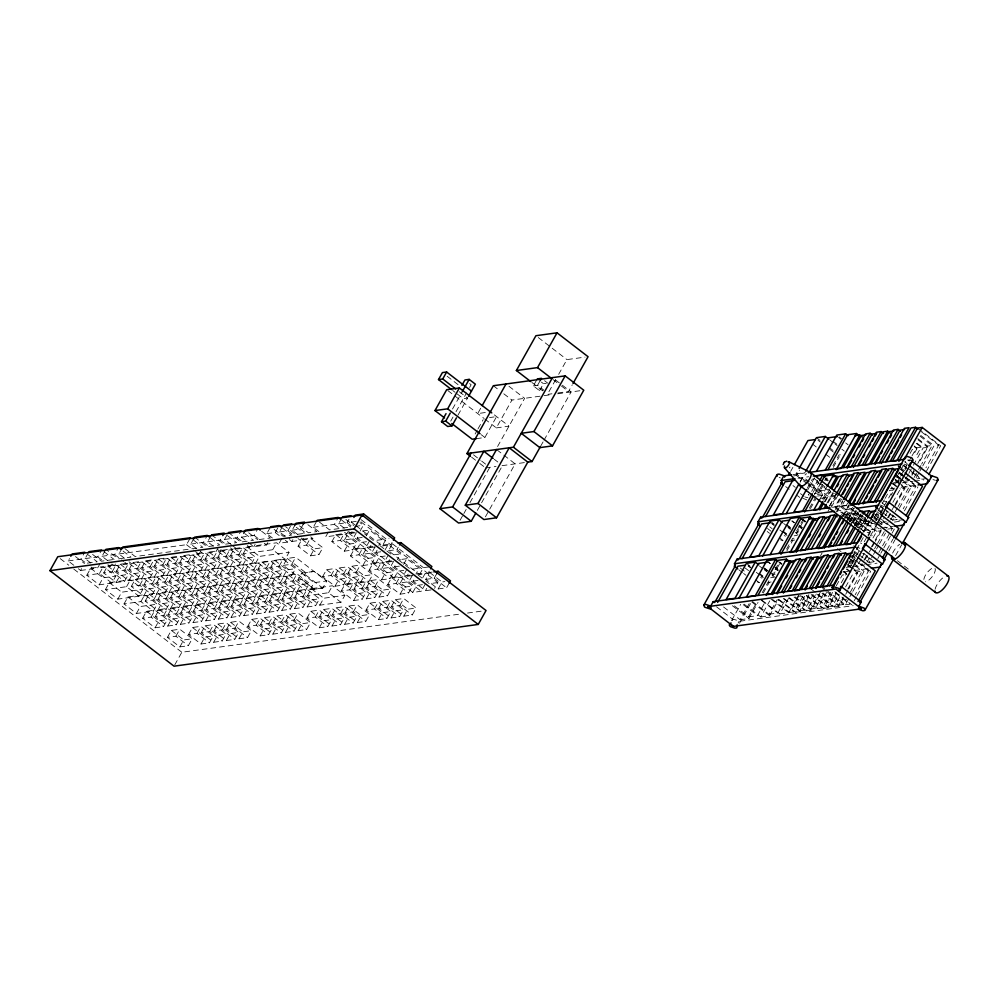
<?xml version="1.0" encoding="UTF-8"?>
<svg xmlns="http://www.w3.org/2000/svg" width="999" height="999" viewBox="0 0 999 999"><rect width="100%" height="100%" fill="white"/><g stroke="black" fill="none" stroke-linecap="round" stroke-linejoin="round"><path stroke-width="0.75" stroke-dasharray="5 3.75" d="M73.826 565.272L68.194 560.926L69.493 558.603M68.194 560.926L80.869 559.19L84.116 553.384M90.734 562.949L85.09 558.603L88.998 551.648M78.347 568.743L80.594 570.479L83.204 565.846M86.801 575.262L90.709 568.294L103.384 566.558L115.784 576.111L111.888 583.066L99.213 584.815L86.801 575.262L99.475 573.513L111.888 583.066M85.09 558.603L97.765 556.868L101.024 551.073M80.594 570.479L93.269 568.743L94.58 566.421M107.63 560.626L101.998 556.293L105.894 549.325M100.1 563.523L97.502 568.156L110.177 566.421L111.476 564.098M99.475 573.513L103.384 566.558M103.696 572.939L107.605 565.971L116.059 564.822L128.471 574.375L124.563 581.331L116.109 582.492L103.696 572.939L112.15 571.778L124.563 581.331M101.998 556.293L114.673 554.545L117.919 548.751M99.213 584.815L103.109 577.847L115.784 576.111M124.538 558.316L118.893 553.97L121.491 549.325M112.138 564.098L114.398 565.846L115.697 563.523M112.15 571.778L116.059 564.822M105.407 589.585L109.316 582.629L130.444 579.732L142.845 589.285L138.948 596.241L117.82 599.138L105.407 589.585L126.536 586.688L138.948 596.241M116.384 571.203L120.28 564.235L128.734 563.074L141.146 572.627L137.238 579.595L128.784 580.756L116.384 571.203L124.825 570.042L137.238 579.595M116.109 582.492L120.017 575.536L128.471 574.375M114.398 565.846L127.073 564.098L129.683 559.465M124.825 570.042L128.734 563.074M129.058 569.455L132.954 562.499L141.408 561.338L153.821 570.891L149.912 577.847L141.458 579.008L129.058 569.455L137.5 568.294L149.912 577.847M117.82 599.138L121.728 592.182L142.845 589.285M128.784 580.756L132.692 573.788L141.146 572.627M126.536 586.688L130.444 579.732M137.5 568.294L141.408 561.338M141.733 567.719L145.629 560.764L154.083 559.602L166.496 569.155L162.587 576.111L154.133 577.272L141.733 567.719L150.175 566.558L162.587 576.111M131.306 586.401L135.202 579.432L143.656 578.271L156.069 587.837L152.16 594.792L143.706 595.953L131.306 586.401L139.748 585.239L152.16 594.792M124.026 603.92L127.922 596.952L144.83 594.642L157.23 604.195L153.334 611.151L136.426 613.473L124.026 603.92L140.921 601.598L153.334 611.151M141.458 579.008L145.367 572.052L153.821 570.891M139.748 585.239L143.656 578.271M150.175 566.558L154.083 559.602M154.408 565.983L158.317 559.015L166.758 557.854L179.171 567.407L175.262 574.375L166.808 575.536L154.408 565.983L162.849 564.822L175.262 574.375M143.981 584.652L147.877 577.697L156.331 576.535L168.744 586.088L164.835 593.056L156.381 594.205L143.981 584.652L152.422 583.503L164.835 593.056M143.706 595.953L147.615 588.985L156.069 587.837M154.133 577.272L158.042 570.317L166.496 569.155M140.921 601.598L144.83 594.642M152.422 583.503L156.331 576.535M162.849 564.822L166.758 557.854M136.426 613.473L140.335 606.505L157.23 604.195M145.192 601.136L149.101 594.168L157.542 593.019L169.955 602.572L166.046 609.527L157.605 610.689L145.192 601.136L153.646 599.974L166.046 609.527M167.083 564.235L170.991 557.28L179.433 556.118L191.845 565.671L187.937 572.627L179.483 573.788L167.083 564.235L175.537 563.074L187.937 572.627M156.656 582.917L160.564 575.961L169.006 574.8L181.418 584.353L177.51 591.308L169.056 592.469L156.656 582.917L165.097 581.755L177.51 591.308M142.632 618.244L146.541 611.288L154.995 610.127L167.395 619.68L163.486 626.635L155.045 627.797L142.632 618.244L151.086 617.082L163.486 626.635M156.381 594.205L160.29 587.25L168.744 586.088M166.808 575.536L170.717 568.568L179.171 567.407M153.646 599.974L157.542 593.019M165.097 581.755L169.006 574.8M175.537 563.074L179.433 556.118M118.893 553.97L186.501 544.692L189.748 538.886M157.867 599.388L161.776 592.432L170.23 591.271L182.63 600.824L178.721 607.792L170.28 608.94L157.867 599.388L166.321 598.239L178.721 607.792M169.331 581.181L173.239 574.213L181.681 573.064L194.093 582.617L190.185 589.572L181.731 590.734L169.331 581.181L177.785 580.019L190.185 589.572M179.758 562.499L183.666 555.544L192.108 554.383L204.52 563.936L200.612 570.891L192.158 572.052L179.758 562.499L188.212 561.338L200.612 570.891M196.366 548.451L190.722 544.105L193.331 539.472M151.086 617.082L154.995 610.127M157.605 610.689L161.501 603.721L169.955 602.572M155.307 616.508L159.216 609.552L167.67 608.391L180.07 617.944L176.161 624.899L167.72 626.061L155.307 616.508L163.761 615.347L176.161 624.899M169.056 592.469L172.964 585.514L181.418 584.353M179.483 573.788L183.391 566.833L191.845 565.671M166.321 598.239L170.23 591.271M177.785 580.019L181.681 573.064M188.212 561.338L192.108 554.383M170.542 597.652L174.45 590.696L182.904 589.535L195.305 599.088L191.396 606.043L182.954 607.205L170.542 597.652L178.996 596.49L191.396 606.043M155.045 627.797L158.941 620.841L167.395 619.68M182.005 579.432L185.914 572.477L194.355 571.316L206.768 580.869L202.859 587.837L194.405 588.985L182.005 579.432L190.459 578.284L202.859 587.837M192.432 560.764L196.341 553.796L204.783 552.634L217.195 562.2L213.287 569.155L204.845 570.317L192.432 560.764L200.886 559.602L213.287 569.155M190.722 544.105L203.396 542.37L207.305 535.414M163.761 615.347L167.67 608.391M129.046 561.788L131.306 563.523L198.901 554.245L201.511 549.6M213.262 546.128L207.63 541.795L210.876 535.988M170.28 608.94L174.176 601.985L182.63 600.824M167.982 614.772L171.89 607.804L180.344 606.643L192.745 616.196L188.836 623.164L180.394 624.325L167.982 614.772L176.436 613.611L188.836 623.164M181.731 590.734L185.639 583.766L194.093 582.617M192.158 572.052L196.066 565.097L204.52 563.936M178.996 596.49L182.904 589.535M190.459 578.284L194.355 571.316M200.886 559.602L204.783 552.634M183.217 595.916L187.125 588.948L195.579 587.799L207.979 597.352L204.083 604.308L195.629 605.469L183.217 595.916L191.671 594.755L204.083 604.308M194.68 577.697L198.589 570.741L207.03 569.58L219.443 579.133L215.534 586.088L207.093 587.25L194.68 577.697L203.134 576.535L215.534 586.088M205.107 559.015L209.016 552.06L217.47 550.899L229.87 560.451L225.961 567.42L217.52 568.568L205.107 559.015L213.561 557.867L225.961 567.42M167.72 626.061L171.616 619.105L180.07 617.944M176.436 613.611L180.344 606.643M207.63 541.795L220.304 540.047L222.902 535.414M182.954 607.205L186.85 600.249L195.305 599.088M180.657 613.024L184.565 606.068L193.019 604.907L205.419 614.46L201.523 621.415L193.069 622.577L180.657 613.024L189.111 611.863L201.523 621.415M194.405 588.985L198.314 582.03L206.768 580.869M204.845 570.317L208.741 563.349L217.195 562.2M167.445 637.35L171.353 630.394L179.808 629.233L192.208 638.786L188.299 645.741L179.857 646.902L167.445 637.35L175.899 636.188L188.299 645.741M191.671 594.755L195.579 587.799M218.406 547.29L215.809 551.923L203.134 553.658L200.874 551.923M203.134 576.535L207.03 569.58M213.561 557.867L217.47 550.899M231.293 544.68L224.525 539.472L227.784 533.666M195.891 594.168L199.8 587.212L208.254 586.051L220.654 595.604L216.758 602.572L208.304 603.733L195.891 594.168L204.345 593.019L216.758 602.572M217.77 549.612L220.03 551.348L221.328 549.025M207.355 575.961L211.264 569.005L219.718 567.844L232.118 577.397L228.209 584.353L219.768 585.514L207.355 575.961L215.809 574.8L228.209 584.353M217.782 557.28L221.691 550.324L230.145 549.163L242.545 558.716L238.636 565.671L230.195 566.833L217.782 557.28L226.236 556.118L238.636 565.671M180.394 624.325L184.303 617.357L192.745 616.196M189.111 611.863L193.019 604.907M175.899 636.188L179.808 629.233M195.629 605.469L199.538 598.501L207.979 597.352M193.331 611.288L197.24 604.333L205.694 603.171L218.094 612.724L214.198 619.68L205.744 620.841L193.331 611.288L201.786 610.127L214.198 619.68M207.093 587.25L210.989 580.294L219.443 579.133M217.52 568.568L221.416 561.613L229.87 560.451M204.345 593.019L208.254 586.051M215.809 574.8L219.718 567.844M226.236 556.118L230.145 549.163M224.525 539.472L237.2 537.737L240.459 531.93M208.566 592.432L212.475 585.476L220.929 584.315L233.329 593.868L229.433 600.824L220.979 601.985L208.566 592.432L217.02 591.271L229.433 600.824M220.03 551.348L232.705 549.6L234.003 547.29M220.03 574.225L223.938 567.257L232.392 566.096L244.792 575.649L240.884 582.617L232.442 583.778L220.03 574.225L228.484 573.064L240.884 582.617M230.457 555.544L234.365 548.576L242.819 547.427L255.22 556.98L251.311 563.936L242.869 565.097L230.457 555.544L238.911 554.383L251.311 563.936M193.069 622.577L196.978 615.621L205.419 614.46M179.857 646.902L183.766 639.947L192.208 638.786M267.807 542.644L266.508 544.967L253.833 546.703L241.421 537.15L244.031 532.517M201.786 610.127L205.694 603.171M188.574 634.452L192.482 627.497L200.924 626.336L213.336 635.888L209.428 642.844L200.986 644.005L188.574 634.452L197.028 633.291L209.428 642.844M232.417 545.554L236.938 549.025L238.237 546.703M208.304 603.733L212.213 596.765L220.654 595.604M174.738 664.922L181.83 652.26L461.338 613.898M206.006 609.552L209.915 602.584L218.369 601.423L230.769 610.988L226.873 617.944L218.419 619.105L206.006 609.552L214.46 608.391L226.873 617.944M219.768 585.514L223.664 578.558L232.118 577.397M230.195 566.833L234.091 559.877L242.545 558.716M217.02 591.271L220.929 584.315M238.911 554.383L242.819 547.427M228.484 573.064L232.392 566.096M197.028 633.291L200.924 626.336M221.241 590.696L225.15 583.741L233.604 582.579L246.016 592.132L242.108 599.088L233.654 600.249L221.241 590.696L229.695 589.535L242.108 599.088M232.705 572.477L236.613 565.521L245.067 564.36L257.467 573.913L253.571 580.869L245.117 582.03L232.705 572.477L241.159 571.316L253.571 580.869M243.132 553.796L247.04 546.84L276.623 542.782L289.023 552.335L285.115 559.29L255.544 563.361L243.132 553.796L272.715 549.737L285.115 559.29M205.744 620.841L209.653 613.886L218.094 612.724M241.421 537.15L254.096 535.414L257.355 529.607M214.46 608.391L218.369 601.423M201.249 632.717L205.157 625.749L213.611 624.6L226.011 634.153L222.103 641.108L213.661 642.27L201.249 632.717L209.703 631.555L222.103 641.108M236.938 549.025L249.613 547.29L250.911 544.967M220.979 601.985L224.887 595.029L233.329 593.868M218.694 607.804L222.59 600.849L231.044 599.687L243.456 609.24L239.548 616.208L231.094 617.357L218.694 607.804L227.135 606.655L239.548 616.208M232.442 583.778L236.338 576.81L244.792 575.649M242.869 565.097L246.778 558.129L255.22 556.98M229.695 589.535L233.604 582.579M253.833 546.703L255.132 544.38M241.159 571.316L245.067 564.36M200.986 644.005L204.882 637.05L213.336 635.888M209.703 631.555L213.611 624.6M233.928 588.96L237.824 581.992L246.278 580.831L258.691 590.384L254.782 597.352L246.328 598.513L233.928 588.96L242.37 587.799L254.782 597.352M245.379 570.741L249.288 563.786L257.742 562.624L270.142 572.177L266.246 579.133L257.792 580.294L245.379 570.741L253.833 569.58L266.246 579.133M218.419 619.105L222.327 612.137L230.769 610.988M272.415 538.011L266.783 533.678L270.679 526.71M227.135 606.655L231.044 599.687M213.923 630.968L217.832 624.013L226.286 622.852L238.686 632.404L234.777 639.372L226.336 640.534L213.923 630.968L222.377 629.82L234.777 639.372M233.654 600.249L237.562 593.294L246.016 592.132M231.368 606.068L235.264 599.113L243.719 597.951L256.131 607.504L252.223 614.46L243.768 615.621L231.368 606.068L239.81 604.907L252.223 614.46M245.117 582.03L249.026 575.074L257.467 573.913M255.544 563.361L259.453 556.393L289.023 552.335M242.37 587.799L246.278 580.831M253.833 569.58L257.742 562.624M213.661 642.27L217.557 635.302L226.011 634.153M266.783 533.678L275.225 532.517L279.133 525.549M222.377 629.82L226.286 622.852M246.603 587.212L250.499 580.257L258.953 579.095L271.366 588.648L267.457 595.604L259.003 596.765L246.603 587.212L255.045 586.051L267.457 595.604M258.054 569.005L261.963 562.037L270.417 560.876L282.817 570.429L278.921 577.397L270.467 578.558L258.054 569.005L266.508 567.844L278.921 577.397M231.094 617.357L235.002 610.401L243.456 609.24M285.09 536.276L279.458 531.93L282.705 526.136M239.81 604.907L243.719 597.951M226.598 629.233L230.507 622.277L238.961 621.116L251.361 630.669L247.465 637.624L239.011 638.786L226.598 629.233L235.052 628.071L247.465 637.624M272.715 549.737L276.623 542.782M246.328 598.513L250.237 591.545L258.691 590.384M244.043 604.333L247.939 597.365L256.393 596.216L268.806 605.769L264.897 612.724L256.443 613.886L244.043 604.333L252.485 603.171L264.897 612.724M257.792 580.294L261.701 573.339L270.142 572.177M255.045 586.051L258.953 579.095M281.793 538.586L279.183 543.231L287.637 542.07L290.234 537.425M266.508 567.844L270.417 560.876M226.336 640.534L230.232 633.566L238.686 632.404M279.458 531.93L287.899 530.769L291.159 524.975M235.052 628.071L238.961 621.116M259.278 585.476L263.174 578.521L271.628 577.36L284.041 586.913L280.132 593.868L271.678 595.029L259.278 585.476L267.72 584.315L280.132 593.868M270.729 567.257L274.638 560.302L283.092 559.14L295.504 568.693L291.596 575.649L283.142 576.81L270.729 567.257L279.183 566.096L291.596 575.649M243.768 615.621L247.677 608.666L256.131 607.504M297.764 534.54L292.133 530.194L294.73 525.549M252.485 603.171L256.393 596.216M259.003 596.765L262.912 589.81L271.366 588.648M256.718 602.584L260.627 595.629L269.068 594.467L281.481 604.02L277.572 610.988L269.118 612.15L256.718 602.584L265.16 601.435L277.572 610.988M270.467 578.558L274.375 571.59L282.817 570.429M267.72 584.315L271.628 577.36M289.61 539.747L291.858 541.483L293.157 539.173M279.183 566.096L283.092 559.14M239.011 638.786L242.919 631.83L251.361 630.669M292.133 530.194L300.574 529.033L303.184 524.4M247.727 626.336L251.636 619.38L260.077 618.219L272.49 627.772L268.581 634.727L260.14 635.888L247.727 626.336L256.181 625.174L268.581 634.727M271.953 583.741L275.861 576.773L284.303 575.611L296.715 585.164L292.807 592.132L284.353 593.294L271.953 583.741L280.394 582.579L292.807 592.132M322.902 587.887L310.227 589.622L297.814 580.069L301.723 573.114L314.398 571.378L326.798 580.931L322.764 588.124L314.31 589.285L283.291 565.397L287.2 558.441L295.654 557.28L326.673 581.168M256.443 613.886L260.352 606.917L268.806 605.769M265.16 601.435L269.068 594.467M291.858 541.483L300.312 540.322L301.611 538.011M298.064 546.266L301.973 539.298L310.414 538.149L322.827 547.702L318.918 554.657L310.477 555.819L298.064 546.266L306.518 545.104L318.918 554.657M271.678 595.029L275.587 588.074L284.041 586.913M269.393 600.849L273.301 593.893L281.743 592.732L294.156 602.285L290.247 609.24L281.793 610.401L269.393 600.849L277.847 599.687L290.247 609.24M283.142 576.81L287.05 569.855L295.504 568.693M256.181 625.174L260.077 618.219M280.394 582.579L284.303 575.611M283.291 565.397L291.745 564.248L295.654 557.28M318.893 531.643L313.249 527.297L317.158 520.329M260.402 624.6L264.31 617.632L272.764 616.483L285.165 626.036L281.256 632.991L272.814 634.153L260.402 624.6L268.856 623.438L281.256 632.991M284.628 581.992L288.536 575.037L296.978 573.876L309.39 583.428L305.482 590.397L297.028 591.545L284.628 581.992L293.082 580.831L305.482 590.397M306.518 545.104L310.414 538.149M269.118 612.15L273.027 605.182L281.481 604.02M277.847 599.687L281.743 592.732M260.14 635.888L264.036 628.933L272.49 627.772M284.353 593.294L288.261 586.326L296.715 585.164M282.068 599.113L285.976 592.157L294.418 590.996L306.83 600.549L302.922 607.504L294.468 608.666L282.068 599.113L290.522 597.951L302.922 607.504M268.856 623.438L272.764 616.483M293.082 580.831L296.978 573.876M273.077 622.852L276.985 615.896L285.439 614.735L297.839 624.288L293.931 631.256L285.489 632.404L273.077 622.852L281.531 621.703L293.931 631.256M310.477 555.819L314.373 548.863L322.827 547.702M281.793 610.401L285.702 603.446L294.156 602.285M290.522 597.951L294.418 590.996M328.271 532.205L325.662 536.85L346.79 533.953L348.089 531.63M297.814 580.069L302.035 579.495L305.806 572.777L314.398 571.378M272.814 634.153L276.711 627.185L285.165 626.036M313.249 527.297L334.378 524.4L337.637 518.593M297.028 591.545L300.936 584.59L309.39 583.428M294.742 597.377L298.651 590.409L307.093 589.248L319.505 598.801L315.597 605.769L307.155 606.93L294.742 597.377L303.197 596.216L315.597 605.769M281.531 621.703L285.439 614.735M344.243 528.159L338.611 523.813L341.858 518.019M285.751 621.116L289.66 614.16L298.114 612.999L310.514 622.552L306.618 629.507L298.164 630.669L285.751 621.116L294.205 619.954L306.618 629.507M331.868 541.62L335.776 534.665L344.218 533.503L356.631 543.056L352.722 550.024L344.268 551.173L331.868 541.62L340.322 540.459L352.722 550.024M294.468 608.666L298.376 601.71L306.83 600.549M303.197 596.216L307.093 589.248M285.489 632.404L289.385 625.449L297.839 624.288M338.611 523.813L347.053 522.652L349.013 519.18M310.227 589.622L314.123 582.667L326.798 580.931M307.417 595.629L311.326 588.673L332.455 585.776L344.855 595.329L340.946 602.285L319.83 605.182L307.417 595.629L328.546 592.732L340.946 602.285M294.205 619.954L298.114 612.999M340.322 540.459L344.218 533.503M354.857 524.837L351.286 522.077L353.234 518.593M314.31 589.285L302.035 579.495M322.615 576.66L326.511 569.705L334.965 568.543L347.377 578.096L343.469 585.052L335.015 586.213L322.615 576.66L331.056 575.499L343.469 585.052M344.543 539.885L348.451 532.929L356.893 531.768L352.997 538.723L344.543 539.885L356.943 549.438L365.397 548.276L369.305 541.321M307.155 606.93L311.051 599.962L319.505 598.801M348.763 531.63L351.011 533.366L352.31 531.043M298.164 630.669L302.073 623.713L310.514 622.552M344.268 551.173L348.176 544.218L356.631 543.056M306.88 618.219L310.789 611.263L319.243 610.102L331.643 619.655L327.734 626.61L319.293 627.772L306.88 618.219L315.334 617.057L327.734 626.61M331.056 575.499L334.965 568.543M335.289 574.924L339.185 567.969L347.64 566.808L360.052 576.361L356.144 583.316L347.689 584.477L335.289 574.924L343.731 573.763L356.144 583.316M360.115 531.043L363.374 525.249L359.99 522.639M375.262 546.928L369.63 547.702L357.217 538.149L359.165 534.665M319.83 605.182L323.726 598.226L344.855 595.329M328.546 592.732L332.455 585.776M315.334 617.057L319.243 610.102M350.474 555.956L354.383 549L362.837 547.839L375.237 557.392L371.328 564.348L362.887 565.509L350.474 555.956L358.928 554.795L371.328 564.348M335.015 586.213L338.923 579.258L347.377 578.096M356.943 549.438L360.851 542.482L366.483 541.708M319.555 616.483L323.464 609.515L331.918 608.354L344.318 617.906L340.409 624.875L331.968 626.036L319.555 616.483L328.009 615.322L340.409 624.875M343.731 573.763L347.64 566.808M366.321 535.826L369.568 530.032L381.98 539.585L378.721 545.379M347.964 573.189L351.86 566.221L360.314 565.059L372.727 574.612L368.818 581.58L360.364 582.742L347.964 573.189L356.406 572.027L368.818 581.58M358.928 554.795L362.837 547.839M319.293 627.772L323.189 620.816L331.643 619.655M341.221 590.996L345.13 584.028L353.571 582.879L365.984 592.432L362.075 599.388L353.621 600.549L341.221 590.996L349.675 589.835L362.075 599.388M328.009 615.322L331.918 608.354M363.149 554.22L367.058 547.252L375.512 546.091L371.603 553.059L363.149 554.22L375.562 563.773L384.016 562.612L387.912 555.644M347.689 584.477L351.598 577.522L360.052 576.361M369.63 547.702L370.929 545.379M332.23 614.735L336.139 607.779L344.593 606.618L356.993 616.171L353.084 623.126L344.643 624.288L332.23 614.735L340.684 613.573L353.084 623.126M356.406 572.027L360.314 565.059M362.887 565.509L366.795 558.553L375.237 557.392M349.675 589.835L353.571 582.879M452.522 409.016L462.35 391.508M331.968 626.036L335.864 619.068L344.318 617.906M353.896 589.248L357.804 582.292L366.246 581.131L378.658 590.684L374.75 597.652L366.308 598.813L353.896 589.248L362.35 588.099L374.75 597.652M340.684 613.573L344.593 606.618M392.457 561.45L388.236 562.025L375.824 552.472L377.135 550.162M450.724 421.116L452.997 417.07M456.019 411.688L466.583 392.857M469.617 387.437L471.141 384.74L469.068 383.154M360.364 582.742L364.273 575.774L372.727 574.612M356.056 525.749L382.305 545.953L386.201 538.998L389.023 538.611M344.905 612.999L348.813 606.043L357.267 604.882L369.667 614.435L365.771 621.39L357.317 622.552L344.905 612.999L353.359 611.838L365.771 621.39M369.093 570.279L372.989 563.324L381.443 562.162L393.856 571.715L389.947 578.683L381.493 579.832L369.093 570.279L377.535 569.13L389.947 578.683M353.621 600.549L357.53 593.581L365.984 592.432M457.979 415.147L467.807 397.627M375.562 563.773L379.47 556.805L386.513 555.844M362.35 588.099L366.246 581.131M384.927 550.162L388.186 544.355L400.587 553.908L397.34 559.715M344.643 624.288L348.551 617.332L356.993 616.171M366.571 587.512L370.479 580.556L378.933 579.395L391.333 588.948L387.425 595.904L378.983 597.065L366.571 587.512L375.025 586.351L387.425 595.904M382.305 545.953L390.746 544.805L392.058 542.482M353.359 611.838L357.267 604.882M377.535 569.13L381.443 562.162M429.27 571.141L427.972 573.463L419.518 574.625L388.499 550.736L392.407 543.781L395.229 543.394M381.768 568.543L385.664 561.588L394.118 560.427L390.209 567.382L381.768 568.543L394.168 578.096L402.622 576.935L406.531 569.979M366.308 598.813L370.204 591.845L378.658 590.684M388.236 562.025L389.535 559.715M375.025 586.351L378.933 579.395M388.499 550.736L396.953 549.575L398.251 547.252M357.317 622.552L361.226 615.596L369.667 614.435M381.493 579.832L385.402 572.877L393.856 571.715M366.034 610.102L369.942 603.146L378.396 601.985L390.796 611.538L386.888 618.493L378.446 619.655L366.034 610.102L374.488 608.94L386.888 618.493M480.681 408.266L477.709 413.574L490.384 411.825M412.475 575.586L406.843 576.361L394.443 566.808L395.741 564.485M378.983 597.065L382.879 590.109L391.333 588.948M387.699 584.615L391.608 577.659L400.05 576.498L412.462 586.051L408.554 593.006L400.099 594.168L387.699 584.615L396.153 583.453L408.554 593.006M374.488 608.94L378.396 601.985M394.168 578.096L398.077 571.141L405.119 570.167M475.124 434.003L477.322 430.094M478.059 428.783L483.179 419.655M378.708 608.366L382.617 601.398L391.071 600.237L403.471 609.79L399.563 616.758L391.121 617.919L378.708 608.366L387.162 607.205L399.563 616.758M403.546 564.485L406.793 558.691L419.205 568.244L415.946 574.038M396.153 583.453L400.05 576.498M378.446 619.655L382.342 612.699L390.796 611.538M400.374 582.879L404.283 575.911L412.724 574.75L408.828 581.718L400.374 582.879L412.787 592.432L421.228 591.271L425.137 584.315M387.162 607.205L391.071 600.237M406.843 576.361L408.141 574.038M476.423 438.648L484.877 437.487L496.59 416.608L489.547 417.57M391.383 606.618L395.292 599.662L403.746 598.501L416.146 608.054L412.237 615.009L403.796 616.171L391.383 606.618L399.837 605.456L412.237 615.009M400.099 594.168L404.008 587.212L412.462 586.051M484.69 418.943L496.316 427.897L511.938 400.062L542.607 395.854M391.121 617.919L395.017 610.951L403.471 609.79M431.093 589.922L425.462 590.684L413.049 581.131L414.997 577.659M399.837 605.456L403.746 598.501M419.518 574.625L423.426 567.657L430.469 566.695M412.787 592.432L416.683 585.464L423.726 584.502M422.802 577.659L425.412 573.014L437.812 582.567L434.553 588.374M497.577 446.503L524.612 398.326L508.329 385.789M403.796 616.171L407.704 609.215L416.146 608.054M533.341 385.864L537.562 385.289L543.768 390.072L539.535 390.646L533.341 385.864L536.588 380.07M449.188 583.154L446.578 587.787L438.136 588.948L425.724 579.395L429.632 572.439L432.442 572.052M460.064 520.304L463.111 514.872M463.873 513.511L466.158 509.44M469.967 502.647L489.785 467.345M537.562 385.289L540.172 380.644M425.462 590.684L426.76 588.374M425.724 579.395L434.178 578.234L436.775 573.601M539.535 390.646L543.444 383.691L546.266 383.304M477.31 510.414L502.46 465.596M438.136 588.948L442.033 581.992L444.855 581.605M555.669 379.682L547.402 394.405L551.935 393.781M558.666 374.325L566.933 359.603L585.039 357.118M485.414 516.82L515.134 463.861L496.528 449.525M557.966 392.944L568.531 391.496L572.29 384.802M540.609 446.266L543.306 441.471M544.055 440.122L571.091 391.945L552.484 377.61M790.646 471.366L792.906 467.345M805.619 481.143L796.141 473.851L798.388 469.83M793.543 475.911L796.49 475.512L799.5 470.154M800.187 481.693L802.434 477.684L808.366 482.255M731.53 620.654L740.684 604.358M732.279 620.579L732.929 619.442A9.578 3.184 29.3 0 1 734.103 619.38L738.398 620.804A2.273 0.749 29.3 0 1 739.085 621.328L853.183 605.681M807.204 488.299L812.437 478.958M807.804 489.797L814.535 477.784M811.663 491.383L817.669 480.656M738.124 623.039L739.085 621.328M723.551 606.955L740.134 619.717L749.163 603.646M739.497 623.264L750.936 602.897M813.061 492.42L819.043 481.755M814.272 494.642L821.003 482.642M806.805 482.055L818.656 491.183L823.913 481.805M824.662 480.457L826.173 477.784M832.941 465.721L838.948 455.007L841.907 454.595M796.64 530.919L803.371 518.918M809.365 508.241L816.096 496.241M734.415 605.894L748.638 616.845L756.905 602.11M762.175 592.732L768.943 580.669L771.89 580.257M777.547 565.184L772.289 574.562L775.236 574.163M786.575 549.113L792.594 538.386L795.541 537.986M814.585 493.456L819.005 492.844L822.764 486.151M825.773 480.781L827.272 478.109M833.291 467.395L839.31 456.668M796.253 533.916L804.482 519.243M810.464 508.578L815.708 499.238M740.134 619.717L748.988 618.506L758.016 602.434M763.273 593.056L769.292 582.33M772.639 576.236L780.918 561.488M786.937 550.774L792.944 540.059M820.129 498.763L826.86 486.763M822.701 499.025L824.949 495.029L809.552 483.166M748.638 616.845L757.492 615.634L765.758 600.886M823.563 500.162L829.557 489.485M824.325 501.935L830.319 491.258M825.199 501.673L828.196 496.341L837.05 495.129L831.068 505.794M744.143 604.17L760.739 616.945L769.754 600.861M827.047 503.009L833.041 492.332M828.171 502.634L833.416 493.294M829.719 505.631L835.701 494.967M752.397 601.46L768.993 614.235L777.259 599.5M829.395 506.381L836.138 494.368M828.071 511.126L830.319 507.13M760.739 616.945L769.592 615.734L778.608 599.65M831.368 507.13L838.111 495.117M865.696 518.456L862.699 523.788L858.104 524.425L835.027 506.655L840.271 497.315M840.459 498.489L835.214 507.829L858.291 525.599L862.786 517.594M835.576 509.752L841.558 499.088M768.993 614.235L777.834 613.024L786.113 598.289M835.027 506.655L839.622 506.031L842.619 500.686M836.787 511.975L842.769 501.311M762.025 600.224L779.794 613.91L788.823 597.827M841.658 506.256L846.253 505.619L869.33 523.389L864.734 524.025L841.658 506.256L844.654 500.911M846.253 505.619L847.751 502.959M842.644 516.096L849.375 504.095M779.794 613.91L788.648 612.699L798.426 595.279L815.446 608.379L823.676 593.706M820.579 555.681L822.077 552.996M843.543 515.884L848.788 506.543M772.552 599.4L789.547 612.487L799.287 595.142M844.854 517.42L847.102 513.411L851.697 512.787L874.774 530.544L871.777 535.889M845.241 518.381L847.489 514.373L870.566 532.142L868.318 536.151M846.64 517.932L852.634 507.255M789.547 612.487L794.143 611.863L803.134 595.841M847.402 519.705L854.145 507.692M778.658 599.213L795.654 612.3L804.645 596.291M847.951 519.455L851.697 512.787M849.175 521.54L853.67 513.523L858.266 512.899L881.343 530.669L875.349 541.346M849.375 522.115L856.106 510.102M784.078 598.551L799.874 610.701L808.853 594.692M850.499 521.74L856.493 511.063M795.654 612.3L800.249 611.675L809.989 594.318M852.085 522.402L858.079 511.725M853.021 522.24L858.266 512.899M853.221 522.814L858.466 513.474M799.874 610.701L804.47 610.077L813.461 594.055M854.445 524.9L860.439 514.223M789.435 597.727L806.443 610.826L815.434 594.805M854.432 525.774L861.925 512.425M856.405 526.011L862.399 515.334M858.104 524.425L862.587 516.421M795.054 596.853L810.851 609.015L821.328 590.322M806.443 610.826L811.038 610.189L822.277 590.172M859.515 528.046L865.509 517.37M860.738 530.132L866.732 519.455M864.734 524.025L866.982 520.017M800.474 595.516L817.482 608.616L827.222 591.258M863.148 531.992L869.242 521.128M863.835 532.167L870.579 520.154M817.482 608.616L822.077 607.979L831.068 591.97M896.59 477.422L905.581 461.401M910.077 453.396L912.324 449.388L916.92 448.763L913.173 455.432M852.359 505.432L847.764 506.068L870.841 523.838L873.089 519.83M873.838 518.493L884.327 499.812M885.077 498.476L889.56 490.459L892.631 490.047M806.58 595.329L823.588 608.428L832.579 592.407M836.313 585.726L842.307 575.049L845.379 574.637M847.989 564.81L863.71 536.788M895.379 479.295L897.814 481.168L908.291 462.475M909.04 461.138L911.288 457.142M912.037 455.806L916.533 447.789L921.128 447.165L915.146 457.842M875.798 520.904L893.031 490.197M812.012 594.667L827.796 606.83L836.038 592.145M841.283 582.804L846.528 573.451L842.881 570.654M852.197 563.211L860.439 548.538L856.742 546.99M864.185 541.858L867.182 536.525M867.931 535.189L870.179 531.181L874.774 530.544M893.593 482.767L898.201 482.13L900.436 478.121M904.932 470.117L906.43 467.445M880.681 513.861L882.929 509.852M891.17 495.167L892.669 492.507M823.588 608.428L828.183 607.792L836.425 593.106M870.354 535.951L876.448 525.087M827.796 606.83L832.392 606.193L839.135 594.18M908.128 474.612L904.382 481.281L908.978 480.656L911.225 476.648M908.878 473.276L912.624 466.595M913.373 465.259L923.113 447.914L927.709 447.277L918.718 463.299M877.971 519.555L881.618 522.352L884.615 517.02M885.364 515.684L887.611 511.675M892.856 502.335L900.349 488.986L904.944 488.349L895.204 505.706M811.288 589.173L834.365 606.942L840.359 596.266M845.604 586.925L853.096 573.576L857.691 572.939L848.7 588.96M861.013 559.328L858.016 564.672L862.612 564.035M861.762 557.991L864.759 552.659M873.001 537.974L876.747 531.293L881.343 530.669M911.787 474.138L914.023 470.129M917.769 463.461L927.509 446.103L932.104 445.467L921.627 464.16M887.524 517.882L891.27 511.201M892.02 509.865L894.267 505.869M895.017 504.532L904.757 487.175L909.352 486.538L898.113 506.568M822.976 592.981L838.773 605.132L843.268 597.127M847.764 589.123L857.504 571.765L862.1 571.128L850.112 592.494M863.923 560.189L866.92 554.857M871.415 546.84L874.412 541.508M875.161 540.172L881.155 529.495M911.975 475.312L914.222 471.303M864.859 560.039L868.606 553.359M869.355 552.022L871.603 548.014M872.352 546.69L874.6 542.682M888.461 517.719L890.708 513.711M834.365 606.942L838.96 606.318L844.954 595.641M845.703 594.305L847.951 590.297M914.135 477.51L917.881 470.829M918.63 469.505L920.878 465.497M890.621 519.917L894.367 513.236M895.116 511.9L897.364 507.904M838.773 605.132L843.368 604.507L846.365 599.163M867.02 562.225L870.017 556.893M874.512 548.876L876.76 544.88M877.509 543.543L884.252 531.53M916.108 477.747L919.105 472.402M919.854 471.066L922.102 467.07M922.851 465.734L934.09 445.704L938.685 445.079L925.948 467.769M859.29 554.982L869.005 562.462L872.751 555.794M873.501 554.457L875.748 550.449M876.485 549.113L878.733 545.117M879.482 543.781L885.476 533.104M882.891 512.674L892.606 520.154L894.854 516.146M899.35 508.141L911.325 486.775L915.921 486.151L903.196 508.841M825.911 589.785L845.354 604.745L849.1 598.064M849.837 596.728L852.085 592.732M852.834 591.396L864.073 571.366L868.668 570.741L855.194 594.767M878.845 552.497L881.842 547.152M882.592 545.816L892.319 528.471L881.393 520.054M926.423 471.191L940.658 445.829L918.793 428.996M877.821 558.578L880.069 554.57M880.818 553.246L883.066 549.238M883.815 547.902L891.308 534.552M892.057 533.216L894.305 529.208L879.719 517.994M904.42 510.926L917.906 486.9M854.17 600.861L856.418 596.853M857.167 595.516L870.641 571.49L856.068 560.264M886.912 549.937L892.906 539.26M888.81 550.886L894.879 540.047M895.591 555.606L901.697 544.73M790.009 467.095L789.235 467.907M544.105 395.641L551.61 394.617M557.604 393.793L583.766 390.209M496.316 427.897L508.991 426.161L492.707 413.623M485.564 467.919L496.053 466.483M502.06 465.659L524.999 462.512M351.286 522.077L358.329 521.103M87.325 563.136L97.178 561.775L88.149 554.832M112.675 559.652L101.399 561.201L90.122 552.509M242.245 541.87L253.509 540.322L244.493 533.379M259.141 539.547L270.417 538.011L261.388 531.056M302.809 533.566L295.766 534.527L285.614 526.71M347.677 527.397L329.57 529.882L318.294 521.203M354.92 526.411L363.374 525.249M362.537 530.993L369.568 530.032M351.011 533.366L355.244 532.792M796.141 473.851L804.994 472.627M792.956 474.612L805.182 472.939M357.217 538.149L364.26 537.175M798.001 478.196L808.703 476.735M381.98 539.585L373.526 540.734L364.51 533.791M388.186 544.355L379.732 545.516L392.145 555.069L400.587 553.908M818.656 491.183L827.509 489.972L813.286 479.021M375.824 552.472L382.867 551.51M897.814 481.168L902.409 480.531M916.895 478.871L919.954 478.446L910.239 470.966M926.535 478.571L921.94 479.195L907.354 467.982M817.369 494.505L832.791 492.395M892.919 484.14L896.003 483.716M902.172 482.867L912.961 481.393M914.51 481.181L923.763 479.907M817.582 496.041L824.949 495.029M820.941 498.289L837.899 495.966M890.321 488.773L894.942 488.136M901.11 487.287L916.533 485.177M406.793 558.691L398.339 559.84L410.751 569.405L419.205 568.244M394.443 566.808L402.884 565.646M832.442 507.317L849.262 505.019M835.963 511.113L854.307 508.591M847.489 514.373L842.881 515.009L865.958 532.779L870.566 532.142M416.958 574.175L425.412 573.014M413.049 581.131L420.092 580.169M795.891 532.255L798.838 531.843M437.812 582.567L429.358 583.728L425.974 581.118M892.606 520.154L897.202 519.517L886.263 511.101M870.841 523.838L875.436 523.201M881.618 522.352L886.213 521.728M903.77 519.642L899.175 520.267L884.602 509.053M794.193 535.814L797.277 535.389M857.404 527.135L875.911 524.6M877.447 524.388L888.236 522.914M894.405 522.065L902.122 521.003M791.595 540.447L794.68 540.022M862.512 530.719L881.018 528.171M882.554 527.959L893.356 526.485M887.724 529.095L892.319 528.471M467.52 613.061L482.967 610.938M869.005 562.462L873.601 561.838L862.661 553.421M847.239 566.146L851.835 565.521L849.4 563.648M770.641 577.772L773.726 577.36M846.19 567.407L850.823 566.77M852.359 566.558L864.697 564.872M866.233 564.66L877.022 563.174M768.044 582.405L771.128 581.98M843.593 572.04L848.213 571.403M854.382 570.554L869.804 568.443M810.851 609.015L815.446 608.379M845.354 604.745L849.949 604.108L834.153 591.957M807.904 497.739L805.094 497.015M910.426 460.726L908.016 460.139M910.164 460.639L907.741 459.952M935.414 480.282L932.991 479.607M884.265 506.618L880.281 505.032M802.809 498.326L806.38 499.675A2.273 0.749 29.3 0 1 806.705 499.9M886.463 501.923L884.09 501.123M906.642 465.159L904.008 464.085M780.419 539.797L782.929 540.809M757.267 581.868L759.377 582.767M780.319 477.897L779.17 477.435M861.687 543.556L860.539 543.081M784.178 535.539L785.526 536.176M760.626 577.497L761.975 578.134M921.677 431.98L938.685 445.079M920.728 435.427L934.09 445.704M919.967 436.126L932.104 445.467M917.794 438.623L927.509 446.103M917.994 439.797L927.709 447.277M917.032 443.231L923.113 447.914M916.27 443.419L921.128 447.165M914.11 445.929L916.533 447.789M914.497 446.89L916.92 448.763M904.669 461.738L907.092 463.598M903.72 465.172L906.143 467.045M902.959 465.359L909.028 470.029M901.997 468.793L904.432 470.666M901.235 469.493L903.67 471.366M900.636 469.43L904.282 472.24M899.075 471.99L908.79 479.47M899.687 472.877L902.109 474.737M903.321 475.674L916.682 485.964M899.262 473.176L904.12 476.91M905.331 477.847L908.978 480.656M898.925 473.064L903.783 476.798M904.994 477.734L915.921 486.151M897.09 475.674L900.736 478.471M896.752 475.561L900.399 478.359M901.61 479.295L911.325 486.775M896.328 475.861L899.974 478.658M897.202 477.197L902.06 480.931M903.271 481.868L909.352 486.538M895.042 479.695L898.201 482.13M898.675 482.505L904.757 487.175M839.16 436.888L841.533 438.711M895.229 480.869L900.087 484.615M901.298 485.551L904.944 488.349M838.573 437.462L840.946 439.285M845.678 442.944L848.051 444.767M893.056 483.366L900.349 488.986M892.294 483.553L898.376 488.236M833.278 441.421L836.825 444.155M891.345 487L893.78 488.861M830.032 440.109L833.591 442.844M834.764 443.756L837.137 445.579M841.882 449.225L844.255 451.048M891.732 487.962L894.167 489.835M816.433 437.674L819.992 440.409M829.47 447.702L833.029 450.437M817.981 440.247L820.354 442.07M829.832 449.375L833.378 452.11M812.674 444.193L816.233 446.94M825.711 454.233L830.456 457.879M881.905 502.809L884.34 504.67M880.956 506.243L883.378 508.116M880.194 506.431L885.052 510.164M879.245 509.865L881.667 511.738M878.471 510.564L882.117 513.374M877.035 511.75L879.457 513.623M876.31 513.061L878.733 514.935M876.498 514.248L878.933 516.108M872.439 512.375L878.508 517.057M875.324 515.372L880.181 519.118M825.961 478.533L828.333 480.357M825.386 479.12L827.746 480.944M874.337 516.745L876.76 518.618M873.576 516.933L877.222 519.742M874.362 518.806L876.797 520.679M878.009 521.615L886.513 528.159M834.677 493.294L837.05 495.129M814.16 478.509L830.743 491.283M853.67 513.523L876.747 531.293M805.681 479.008L809.24 481.743M810.426 482.654L828.196 496.341M839.622 506.031L862.699 523.788M847.102 513.411L870.179 531.181M796.49 475.512L807.155 483.716M808.341 484.64L819.005 492.844M841.383 514.572L862.025 530.469M897.414 560.714L908.478 569.23M792.969 485.564L795.304 487.362M800.499 493.643L804.045 496.378M785.676 486.588L789.198 489.285M797.389 495.604L799.737 497.402M853.708 545.754L858.566 549.487M863.423 553.234L875.574 562.587M856.593 548.738L861.45 552.484M854.42 551.248L858.066 554.045M853.658 551.947L857.304 554.745M853.383 554.02L857.03 556.83M852.709 555.382L855.132 557.255M851.685 555.619L855.331 558.429M803.208 519.605L805.581 521.428M848.788 554.657L854.857 559.328M802.422 519.03L805.981 521.778M802.834 519.967L805.206 521.79M851.672 557.654L856.53 561.388M857.741 562.325L868.668 570.741M802.622 520.192L804.994 522.015M837.374 548.776L841.021 551.573M850.736 559.053L854.37 561.863M849.974 559.24L853.621 562.05M850.711 561.088L853.146 562.949M854.357 563.886L864.073 571.366M848.738 560.851L862.1 571.128M849.013 562.687L851.448 564.547M798.725 524.837L802.272 527.572M799.699 525.961L802.06 527.797M792.207 520.854L794.58 522.677M799.325 526.323L801.685 528.146M791.707 521.003L794.08 522.827M798.813 526.473L803.558 530.132M847.776 564.285L850.211 566.158M851.423 567.095L857.504 571.765M847.976 565.459L852.834 569.205M854.045 570.142L857.691 572.939M847.027 568.893L853.096 573.576M846.265 569.08L851.123 572.827M786.912 524.8L790.471 527.547M786.413 524.95L789.959 527.697M783.666 523.488L787.224 526.223M788.411 527.135L790.783 528.971M795.516 532.617L797.889 534.44M787.949 527.534L790.321 529.358M843.268 571.615L846.902 574.425M538.299 337.55L566.933 359.603M770.079 521.053L774.812 524.7M783.104 531.093L786.663 533.828M771.99 523.276L774.362 525.099M782.654 531.48L786.213 534.215M771.615 523.638L773.988 525.462M779.907 530.019L783.466 532.754M784.652 533.666L787.025 535.489M769.779 526.873L772.127 528.671M767.507 528.496L771.053 531.231M779.357 537.624L782.904 540.359M767.182 531.493L769.53 533.304M834.914 591.77L851.922 604.857M553.021 379.558L560.177 385.065M561.376 385.989L568.531 391.496M822.277 586.975L824.699 588.848M822.726 588.611L826.36 591.408M827.584 592.345L843.368 604.507M821.965 593.219L838.96 606.318M544.567 380.719L547.677 383.104M779.607 561.925L781.98 563.748M779.183 562.25L781.555 564.073M779.02 562.499L781.393 564.323M541.383 382.093L543.444 383.691M816.608 594.043L832.392 606.193M811.176 594.705L828.183 607.792M767.956 561.638L770.329 563.461M775.074 567.107L777.434 568.931M767.794 561.888L770.167 563.723M774.912 567.37L778.458 570.104M775.674 568.606L778.034 570.429M775.212 568.793L777.584 570.616M531.893 382.455L545.017 392.557M806.28 595.829L822.077 607.979M764.447 567.994L768.006 570.729M769.18 571.64L773.925 575.287M763.998 568.181L767.544 570.916M764.759 569.418L767.12 571.241M771.865 574.887L776.61 578.546M759.615 566.196L763.161 568.931M764.347 569.842L766.72 571.665M794.03 597.102L811.038 610.189M746.428 563.336L749.974 566.071M759.452 573.364L763.011 576.111M748.388 565.584L750.761 567.407M759.053 573.801L762.612 576.535M747.964 565.909L750.336 567.732M756.255 572.29L759.814 575.037M761.001 575.948L763.373 577.772M788.673 597.914L804.47 610.077M745.067 567.932L748.576 570.629M783.253 598.576L800.249 611.675M740.296 568.031L746.216 572.602M755.706 579.895L759.252 582.629M778.358 599.7L794.143 611.863M738.948 569.855L742.469 572.552M743.631 573.463L745.978 575.262M770.878 599.013L788.648 612.699M493.331 385.726L499.15 390.209M503.796 393.793L511.938 400.062M761.25 600.249L777.834 613.024M751.81 602.047L769.592 615.734M447.14 376.236L458.953 385.327M743.268 604.682L757.492 615.634M459.278 391.708L467.544 398.077L463.324 398.663L456.231 393.206M452.684 390.472L455.057 392.295M732.404 605.731L748.988 618.506M447.889 390.609L453.896 395.229M455.094 396.153L483.916 418.344M716.533 606.818L732.929 619.442M481.268 434.715L484.877 437.487M494.318 459.328L497.814 462.013M473.501 454.795L480.482 460.177M481.643 461.076L486.301 464.647M471.603 457.167L478.583 462.549M479.745 463.436L484.403 467.02M361.151 519.705L386.201 538.998M392.407 543.781L423.426 567.657M429.632 572.439L442.033 581.992M360.926 521.84L390.746 544.805M396.953 549.575L427.972 573.463M434.178 578.234L446.578 587.787M345.891 519.468L353.796 525.536M418.082 575.049L424.85 580.257M347.053 522.652L352.697 526.997M341.67 520.042L350.699 526.985M348.451 532.929L360.851 542.482M367.058 547.252L379.47 556.805M385.664 561.588L398.077 571.141M404.283 575.911L416.683 585.464M334.378 524.4L340.022 528.733M344.53 532.217L346.79 533.953M352.997 538.723L365.397 548.276M371.603 553.059L384.016 562.612M390.209 567.382L402.622 576.935M408.828 581.718L421.228 591.271M335.776 534.665L348.176 544.218M354.383 549L366.795 558.553M372.989 563.324L385.402 572.877M391.608 577.659L404.008 587.212M307.867 524.675L316.895 531.63L308.441 532.792L299.413 525.836M351.86 566.221L364.273 575.774M370.479 580.556L382.879 590.109M395.292 599.662L407.704 609.215M300.574 529.033L306.218 533.379M310.726 536.85L312.987 538.586L304.533 539.747L302.285 538.011M296.316 527.285L304.22 533.366M301.973 539.298L314.373 548.863M339.185 567.969L351.598 577.522M357.804 582.292L370.204 591.845M382.617 601.398L395.017 610.951M287.899 530.769L296.928 537.724M298.052 538.586L300.312 540.322M282.517 528.159L291.546 535.102L283.092 536.263L274.063 529.32M326.511 569.705L338.923 579.258M345.13 584.028L357.53 593.581M369.942 603.146L382.342 612.699M275.225 532.517L280.869 536.85M285.377 540.334L287.637 542.07M287.2 558.441L305.806 572.777M348.813 606.043L361.226 615.596M254.096 535.414L259.74 539.76M264.248 543.231L266.508 544.967M291.745 564.248L322.764 588.124M301.723 573.114L314.123 582.667M248.714 532.804L257.742 539.747M274.638 560.302L287.05 569.855M311.326 588.673L323.726 598.226M336.139 607.779L348.551 617.332M288.536 575.037L300.936 584.59M237.2 537.737L242.844 542.07M247.352 545.554L249.613 547.29M228.434 532.517L240.834 542.07M247.04 546.84L259.453 556.393M227.585 535.701L236.613 542.644L223.938 544.38L211.526 534.827M261.963 562.037L274.375 571.59M298.651 590.409L311.051 599.962M323.464 609.515L335.864 619.068M275.861 576.773L288.261 586.326M234.365 548.576L246.778 558.129M220.304 540.047L225.936 544.393M230.444 547.864L232.705 549.6M249.288 563.786L261.701 573.339M285.976 592.157L298.376 601.71M310.789 611.263L323.189 620.816M210.689 538.011L219.705 544.967L207.03 546.703L195.754 538.024M263.174 578.521L275.587 588.074M221.691 550.324L234.091 559.877M236.613 565.521L249.026 575.074M273.301 593.893L285.702 603.446M203.396 542.37L209.041 546.715M250.499 580.257L262.912 589.81M193.781 540.334L202.809 547.29L135.202 556.568L123.926 547.877M209.016 552.06L221.416 561.613M289.66 614.16L302.073 623.713M223.938 567.257L236.338 576.81M260.627 595.629L273.027 605.182M237.824 581.992L250.237 591.545M186.501 544.692L194.393 550.774M195.517 551.635L198.901 554.245M196.341 553.796L208.741 563.349M276.985 615.896L289.385 625.449M211.264 569.005L223.664 578.558M247.939 597.365L260.352 606.917M225.15 583.741L237.562 593.294M183.666 555.544L196.066 565.097M264.31 617.632L276.711 627.185M198.589 570.741L210.989 580.294M235.264 599.113L247.677 608.666M212.475 585.476L224.887 595.029M170.991 557.28L183.391 566.833M251.636 619.38L264.036 628.933M185.914 572.477L198.314 582.03M222.59 600.849L235.002 610.401M199.8 587.212L212.213 596.765M158.317 559.015L170.717 568.568M173.239 574.213L185.639 583.766M209.915 602.584L222.327 612.137M187.125 588.948L199.538 598.501M230.507 622.277L242.919 631.83M145.629 560.764L158.042 570.317M160.564 575.961L172.964 585.514M197.24 604.333L209.653 613.886M123.089 551.061L130.981 557.142L118.307 558.878L107.03 550.199M174.45 590.696L186.85 600.249M217.832 624.013L230.232 633.566M132.954 562.499L145.367 572.052M147.877 577.697L160.29 587.25M184.565 606.068L196.978 615.621M114.673 554.545L123.689 561.5M124.825 562.362L127.073 564.098M161.776 592.432L174.176 601.985M205.157 625.749L217.557 635.302M103.933 551.648L114.086 559.465M120.28 564.235L132.692 573.788M135.202 579.432L147.615 588.985M171.89 607.804L184.303 617.357M192.482 627.497L204.882 637.05M149.101 594.168L161.501 603.721M97.765 556.868L102.273 560.339M107.917 564.685L110.177 566.421M107.605 565.971L120.017 575.536M159.216 609.552L171.616 619.105M80.869 559.19L86.501 563.523M91.021 567.007L93.269 568.743M75.474 556.568L84.503 563.523M90.709 568.294L103.109 577.847M109.316 582.629L121.728 592.182M127.922 596.952L140.335 606.505M146.541 611.288L158.941 620.841M171.353 630.394L183.766 639.947M60.215 558.616L68.819 565.247M73.726 569.03L181.83 652.26M800.187 482.242A8.467 3.209 -52.4 0 1 806.593 473.663M923.85 579.432A8.467 3.209 -52.4 0 1 931.505 568.631A8.467 3.209 -52.4 0 1 934.39 573.076A8.467 3.209 -52.4 0 1 925.386 581.78M892.619 553.096A10.39 3.934 -52.4 0 1 899.562 544.28M935.076 589.298A10.39 3.934 -52.4 0 1 945.366 576.236M808.416 494.63L808.978 495.042L808.416 494.63"/><path stroke-width="1.5" d="M838.935 590.971L839.897 590.097L839.235 588.873A2.26 0.749 29.3 0 0 838.486 588.299L834.365 586.888A9.441 3.134 29.3 0 0 832.267 587.212L832.929 589.41L833.566 588.274M783.154 464.597L784.265 462.25M833.965 585.064L713.211 601.648L710.651 606.193A2.273 0.762 29.3 0 0 710.289 605.943L706.168 604.532A9.515 3.159 29.3 0 0 704.208 604.782L704.32 606.718A2.26 0.749 29.3 0 0 705.057 607.292L709.265 608.703A9.515 3.159 29.3 0 0 710.464 608.666L711.101 607.529M784.702 476.76L784.19 476.136A2.26 0.749 29.3 0 0 783.453 475.561L779.332 474.15A9.515 3.159 29.3 0 0 777.372 474.4L777.284 476.123M858.516 609.303L862.636 610.714A9.515 3.159 29.3 0 0 864.597 610.464L864.485 608.528A2.26 0.749 29.3 0 0 863.735 607.954L859.877 606.568A9.178 3.047 29.3 0 0 858.678 606.53L861.238 601.972L841.121 586.488A9.553 3.172 29.3 0 1 840.534 586.525M911.575 460.676A9.515 3.159 29.3 0 0 912.524 460.439L912.399 458.491A2.26 0.749 29.3 0 0 911.662 457.917L907.529 456.506A9.515 3.159 29.3 0 0 905.569 456.755L905.494 458.491M936.513 480.344A9.515 3.159 29.3 0 0 937.761 480.082L937.649 478.146A2.26 0.749 29.3 0 0 936.912 477.572L932.779 476.161A9.515 3.159 29.3 0 0 930.818 476.398L930.494 476.635A7.667 2.547 29.3 0 1 931.917 476.298L911.538 461.014M714.897 602.185L735.389 565.659L734.452 563.773L737.05 559.14L857.804 542.569M739.485 558.366L758.94 523.701L758.004 521.815L760.601 517.182L829.382 507.742M762.299 517.719L782.117 482.392L781.181 480.507L783.778 475.874L791.42 474.825M49.95 570.654L57.767 556.73L361.975 514.985L486.051 610.514L478.234 624.437L174.026 666.183L49.95 570.654L354.17 528.896L478.234 624.437M70.792 556.281L72.09 553.97L84.778 552.222M121.491 549.325L122.802 547.002L190.397 537.737M193.331 539.472L194.63 537.15L207.305 535.414L209.565 537.15M222.902 535.414L224.201 533.091L211.526 534.827M244.031 532.517L245.329 530.194L258.004 528.459L260.264 530.194M294.73 525.549L296.029 523.239L304.483 522.077L303.184 524.4M353.883 517.432L355.182 515.122L363.636 513.961L394.655 537.837L393.356 540.159M354.17 528.896L361.975 514.985M451.511 389.56L438.511 379.558L442.42 372.59L446.64 372.015L471.453 391.121M362.337 516.271L363.636 513.961M438.511 379.558L442.732 378.971L446.64 372.015M444.58 417.957L434.977 410.564L446.69 389.685L459.365 387.949L491.783 412.912M434.977 410.564L447.652 408.828L459.365 387.949M456.468 417.832L451.923 425.924L447.702 426.498L441.496 421.728L446.029 413.636M461.913 385.352L464.935 379.97L469.155 379.383L475.362 384.165L468.556 396.291M441.496 421.728L445.729 421.141L450.262 413.062M462.35 391.508L469.155 379.383M399.563 544.942L400.861 542.619L431.88 566.495L430.581 568.818M482.167 405.619L493.331 385.726L565.159 375.874L583.766 390.209L552.522 445.879L539.847 447.627L521.241 433.291L533.916 431.556L552.522 445.879M470.442 456.281L466.945 453.583L506.006 383.991M530.706 381.543L516.383 370.517L535.914 335.714L557.042 332.817L588.061 356.705L573.039 383.466M475.786 513.136L471.216 521.278L458.541 523.014L439.935 508.691L471.178 453.009M439.935 508.691L452.609 506.943L483.853 451.273L493.156 458.441M516.383 370.517L537.512 367.62L557.042 332.817M465.284 505.207L477.959 503.471L509.203 447.789L527.809 462.125L496.565 517.794L483.891 519.542L465.284 505.207L496.528 449.525M540.172 380.644L541.47 378.334L537.237 378.908M436.775 573.601L438.086 571.278L450.487 580.831L449.188 583.154M466.945 453.583L513.424 447.215L552.484 377.61M533.916 431.556L565.159 375.874M527.547 462.162L532.042 461.538L540.297 446.815M703.696 605.319L776.86 474.937M707.729 606.668L835.913 589.01L861.5 608.803L733.341 626.398L707.767 606.593L710.464 608.666M737.786 568.955L734.427 565.958M760.164 526.086L757.816 524.288L758.628 522.839M783.341 484.777L780.993 482.979L781.48 482.105M788.386 475.387L789.897 472.702M794.405 464.66L807.941 440.547L815.321 439.535M765.621 516.458L785.089 481.78L793.943 480.569M717.619 602.385L737.924 566.208L745.304 565.197M742.032 558.766L761.575 523.938L770.429 522.714M799.138 468.481L816.433 437.674L825.286 436.451L828.845 439.185M793.581 478.908L773.376 514.922L782.229 513.698L798.701 484.353M805.743 471.291L825.286 436.451M755.281 562.112L734.977 598.289L726.123 599.512L746.428 563.336L755.281 562.112L758.828 564.86M778.933 519.842L758.628 556.018L749.774 557.23L770.079 521.053L778.933 519.842L782.479 522.577M808.99 472.602L828.533 437.774L837.387 436.551M762.624 555.993L782.167 521.153L789.547 520.142M786.225 513.686L801.935 485.676M738.973 598.264L758.516 563.436L767.369 562.212M731.006 622.864L730.369 624L733.341 626.398M816.483 471.241L836.787 435.064L845.641 433.841L848.014 435.676M806.455 489.635L793.73 512.312L802.584 511.088L812.312 493.756M770.129 554.62L790.421 518.444L799.275 517.232L801.648 519.055M737.162 624.75L736.925 627.734A9.353 3.109 29.3 0 1 734.727 628.109L730.619 626.71A2.26 0.749 29.3 0 1 729.882 626.136L729.22 624.912L730.182 624.038M825.336 470.017L845.641 433.841M819.792 480.419L822.789 475.087L825.162 476.91M775.624 559.502L755.319 595.679L746.478 596.903L766.77 560.726L775.624 559.502L777.996 561.338M778.983 553.409L799.275 517.232M828.046 469.567L847.602 434.74L856.455 433.516L860.002 436.263M780.931 554.295L801.235 518.119L810.089 516.908L812.462 518.731M804.532 511.988L813.523 495.979M821.003 482.642L824.749 475.974L833.603 474.75L835.963 476.585M758.029 595.229L777.584 560.402L786.438 559.178L788.81 561.013M836.151 469.692L856.455 433.516M810.089 516.908L790.122 552.447L794.729 551.823L813.448 518.444L815.883 520.317M819.717 499.45L813.723 510.139L818.331 509.502L822.814 501.498M827.209 486.101L833.603 474.75M766.133 595.354L786.438 559.178M862.237 436.925L859.814 435.064L841.083 468.431L836.488 469.068M792.232 562.587L789.797 560.726L771.078 594.093L766.47 594.73M830.306 488.149L837.05 476.136L832.454 476.76M843.343 467.532L861.325 435.502L865.921 434.865M819.829 509.94L823.576 503.271M831.817 488.586L838.561 476.573L843.156 475.949M772.577 594.53L791.308 561.163L795.903 560.526M796.228 552.26L814.959 518.893L819.555 518.256M826.298 504.345L824.05 508.354L828.646 507.717M833.79 490.996L842.769 474.975L847.364 474.35L849.799 476.211M776.797 592.944L795.516 559.565L800.112 558.941L802.547 560.801M847.189 468.244L851.685 460.227M853.183 457.567L854.682 454.895M859.177 446.89L860.676 444.218M862.174 441.546L863.673 438.873M809.065 536.95L810.564 534.278M837.162 486.625L838.661 483.953M777.172 593.906L781.668 585.901M786.163 577.884L787.662 575.212M870.129 433.279L851.398 466.645L846.802 467.27L865.534 433.903L870.129 433.279L872.564 435.139M823.763 516.658L805.044 550.037L800.449 550.661L819.168 517.295L823.763 516.658L826.198 518.531M836.887 493.031L847.364 474.35M781.393 592.307L800.112 558.941M853.383 467.395L872.102 434.016L876.697 433.391L875.199 436.063M807.766 549.45L825.748 517.407L830.344 516.783M838.111 495.117L849.35 475.099L853.945 474.463L850.199 481.131M783.366 593.056L802.097 559.69L806.692 559.053L805.194 561.725M857.779 465.584L876.51 432.217L881.106 431.58L883.541 433.454M811.425 548.975L830.144 515.596L834.739 514.972L837.174 516.833M841.008 495.979L853.745 473.289L858.341 472.652L860.776 474.525M858.728 465.422L861.725 460.089M863.223 457.417L864.722 454.745M869.205 446.74L870.703 444.068M872.202 441.396L873.7 438.736M842.706 494.48L845.703 489.148M847.202 486.476L848.7 483.803M790.209 588.423L791.707 585.751M796.203 577.747L797.702 575.074M799.2 572.402L800.699 569.73M819.105 536.8L820.604 534.128M828.096 520.779L829.595 518.106M862.374 464.947L881.106 431.58M816.021 548.339L834.739 514.972M843.368 499.35L858.341 472.652M811.088 557.242L792.369 590.621L787.774 591.246L806.493 557.879L811.088 557.242L813.523 559.115M836.775 515.197L818.056 548.576L822.652 547.939L840.634 515.909M845.404 499.575L860.389 472.889L864.984 472.252L848.501 501.623M887.736 431.181L869.018 464.547L864.41 465.184L883.141 431.818L887.736 431.181L890.171 433.054M817.731 556.843L799 590.209L794.405 590.846L813.124 557.479L817.731 556.843L820.154 558.716M871.265 463.661L889.247 431.618L893.843 430.994M824.163 548.376L842.132 516.346M849.262 503.396L866.483 472.689L871.091 472.065M801.26 589.323L819.23 557.28L823.838 556.655M874.737 463.399L893.456 430.02L898.051 429.395L900.486 431.268M844.105 518.756L828.371 546.778L832.966 546.153L847.202 520.791M804.719 589.06L823.451 555.694L828.046 555.057L830.469 556.93M875.124 464.36L879.607 456.356M881.106 453.683L882.604 451.011M887.1 443.007L888.598 440.334M890.097 437.662L891.595 435.002M830.256 545.079L831.755 542.407M833.253 539.735L834.752 537.075M836.25 534.403L837.749 531.73M842.244 523.726L843.743 521.053M853.109 504.095L855.356 500.099M805.107 590.022L807.354 586.026M879.332 462.762L898.051 429.395M809.315 588.423L828.046 555.057M875.299 470.467L856.568 503.833L851.972 504.47L870.703 471.103L875.299 470.467L877.721 472.34M881.305 463.511L900.037 430.144L904.632 429.508M811.288 589.173L830.019 555.806L834.615 555.169L833.116 557.842M835.688 545.566L848.426 522.877M858.541 504.582L877.272 471.216L881.867 470.579L878.121 477.26M885.713 461.7L904.432 428.334L909.028 427.697L890.309 461.076M839.347 545.092L851.335 523.738M886.65 461.55L889.647 456.206M891.145 453.534L892.644 450.874M894.142 448.201L898.638 440.184M900.136 437.525L901.635 434.852M863.136 503.958L864.635 501.286M866.133 498.613L867.631 495.941M869.13 493.281L873.626 485.264M875.124 482.592L876.623 479.932M815.883 588.548L819.63 581.868M821.128 579.195L825.624 571.191M827.122 568.518L828.621 565.859M841.033 543.606L842.532 540.934M847.027 532.917L848.526 530.257M839.023 553.371L820.291 586.738L815.696 587.362L834.427 553.995L839.023 553.371L841.445 555.232M843.943 544.455L853.683 527.11M886.275 468.781L867.544 502.147L862.949 502.772L881.68 469.405L886.275 468.781L888.698 470.641M855.656 527.347L845.928 544.705L850.524 544.068L858.765 529.383M863.148 513.998L864.647 511.326L869.242 510.701L871.677 512.562M915.608 427.31L896.877 460.676L892.282 461.313L911.013 427.947L915.608 427.31L918.044 429.183M892.844 468.381L874.125 501.748L869.53 502.385L888.248 469.018L892.844 468.381L895.279 470.254M845.591 552.971L826.872 586.338L822.277 586.975L840.996 553.608L845.591 552.971L848.026 554.845M866.245 516.033L869.242 510.701M898.863 461.426L917.582 428.059L922.177 427.422L945.254 445.192L928.783 474.562M876.098 502.497L894.829 469.13L899.425 468.494M829.595 585.751L847.564 553.721L852.172 553.084M853.246 543.481L859.989 531.468M867.482 518.119L871.228 511.451L875.823 510.814M831.892 587.674L862.387 533.354M870.766 518.406L905.057 457.292M904.207 459.465L922.177 427.422M881.443 500.536L898.675 469.83M834.19 585.127L838.685 577.122M840.184 574.45L841.682 571.778M843.181 569.105L847.676 561.101M849.175 558.429L850.673 555.756M858.591 541.52L861.588 536.176M872.077 517.482L873.576 514.822M838.586 591.046L840.321 587.912M840.646 587.337L841.121 586.488M862.699 548.039L863.348 546.89M863.673 546.303L864.485 544.855M864.647 544.567L864.972 543.993L885.077 559.477L882.479 564.11L862.374 548.626M885.638 506.693A9.553 3.172 29.3 0 0 885.926 506.655L886.25 506.081M886.575 505.506L887.387 504.058M887.549 503.771L888.036 502.897M908.516 465.397A9.553 3.172 29.3 0 0 909.102 465.347L909.265 465.059M909.59 464.485L910.401 463.037M839.859 590.284L869.592 537.312M876.448 525.087L913.024 459.902M906.018 515.634L922.502 486.263L905.494 473.176M858.016 601.56L875.249 570.854L858.241 557.767M882.417 557.954L886.163 551.273M893.655 537.924L898.9 528.583L880.681 514.56M859.814 602.547L881.068 564.685M883.566 560.214L887.399 553.384M895.541 538.886L904.607 522.714M907.879 516.895L927.796 481.406M931.805 476.211L929.207 480.831L909.102 465.347M858.328 609.178L858.965 608.029M865.109 609.927L893.306 559.677M902.459 543.381L938.273 479.545M782.117 482.392L781.68 482.767A9.466 3.147 29.3 0 1 780.993 482.979M758.94 523.701L758.491 524.075A9.466 3.147 29.3 0 1 757.816 524.288M735.389 565.659L734.952 566.033A9.466 3.147 29.3 0 1 734.265 566.246M784.315 462.2L786.737 461.163M476.423 438.648L472.19 439.223L451.785 423.514M855.219 435.689L859.814 435.064M88.998 551.648L101.673 549.912M105.894 549.325L118.569 547.589L120.829 549.325M228.434 532.517L241.109 530.769M270.679 526.71L279.133 525.549L281.393 527.285M283.354 524.975L291.808 523.813M317.158 520.329L338.286 517.432L340.547 519.168M342.507 516.858L350.961 515.696M808.241 472.515L904.532 459.303M781.181 480.507L794.942 478.621M813.286 476.098L901.935 463.936M815.409 476.098L822.789 475.087M398.039 543.006L400.861 542.619M918.069 484.965L927.322 483.691M850.786 504.807L881.355 500.611M758.004 521.815L834.427 511.326M857.354 508.179L878.758 505.244M859.602 511.513L862.674 511.088L865.097 512.962M808.853 519.08L813.448 518.444M433.853 571.853L438.086 571.278M894.892 526.273L904.145 524.999M734.452 563.773L855.206 547.202M785.202 561.351L789.797 560.726M871.34 568.231L880.594 566.957M789.073 461.875L810.526 472.465L905.231 545.367M898.363 465.984L900.786 467.857M888.523 502.035L908.628 517.519L906.031 522.14L885.926 506.655M875.599 507.055L878.034 508.928M904.982 542.757L948.413 576.198M800.374 485.989L894.954 558.816M892.132 559.078L935.564 592.507M537.512 367.62L550.636 377.722M442.732 378.971L455.731 388.986M513.424 447.215L532.042 461.538M447.652 408.828L480.069 433.791M445.729 421.141L451.923 425.924M477.959 503.471L496.565 517.794M452.609 506.943L471.216 521.278M783.778 475.874L784.677 476.848M760.601 517.182L761.5 518.156M737.05 559.14L737.949 560.127M713.211 601.648L714.098 602.622M784.502 467.832L800.137 485.751M927.734 482.255L927.921 482.579A2.435 0.812 29.3 0 0 928.108 482.817M808.778 472.452A8.467 3.209 -52.4 0 1 808.066 481.206A8.467 3.209 -52.4 0 1 799.762 484.19M901.498 543.019A10.39 3.934 -52.4 0 1 905.181 547.015A10.39 3.934 -52.4 0 1 896.565 558.254A10.39 3.934 -52.4 0 1 891.657 555.856M946.615 575.836A10.39 3.934 -52.4 0 1 945.141 586.7A10.39 3.934 -52.4 0 1 934.939 591.071M788.074 462.013A3.771 1.436 -52.4 0 1 789.185 463.848A3.771 1.436 -52.4 0 1 785.726 467.857A3.771 1.436 -52.4 0 1 784.615 466.009M860.526 602.147A7.667 2.547 29.3 0 1 861.338 602.072M927.584 482.092A7.667 2.547 29.3 0 1 929.32 480.931M864.972 543.993A9.553 3.172 29.3 0 1 864.697 544.018M880.856 565.359A7.667 2.547 29.3 0 1 882.592 564.198M883.603 560.127A7.667 2.547 29.3 0 1 885.189 559.577M904.407 523.401A7.667 2.547 29.3 0 1 906.143 522.24M907.666 517.769A7.667 2.547 29.3 0 1 908.74 517.607"/></g></svg>
